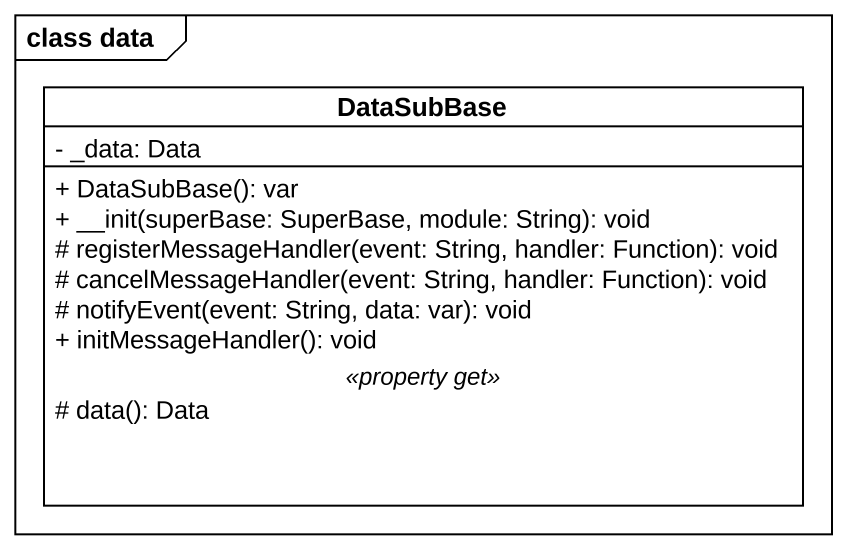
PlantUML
@startuml
mainframe class data
hide circle
hide empty members
skinparam classAttributeIconSize 0
class DataSubBase {
  - _data: Data
  --
  + DataSubBase(): var
  + __init(superBase: SuperBase, module: String): void
  # registerMessageHandler(event: String, handler: Function): void
  # cancelMessageHandler(event: String, handler: Function): void
  # notifyEvent(event: String, data: var): void
  + initMessageHandler(): void
  .. <<property get>> ..
  # data(): Data
}
@enduml
